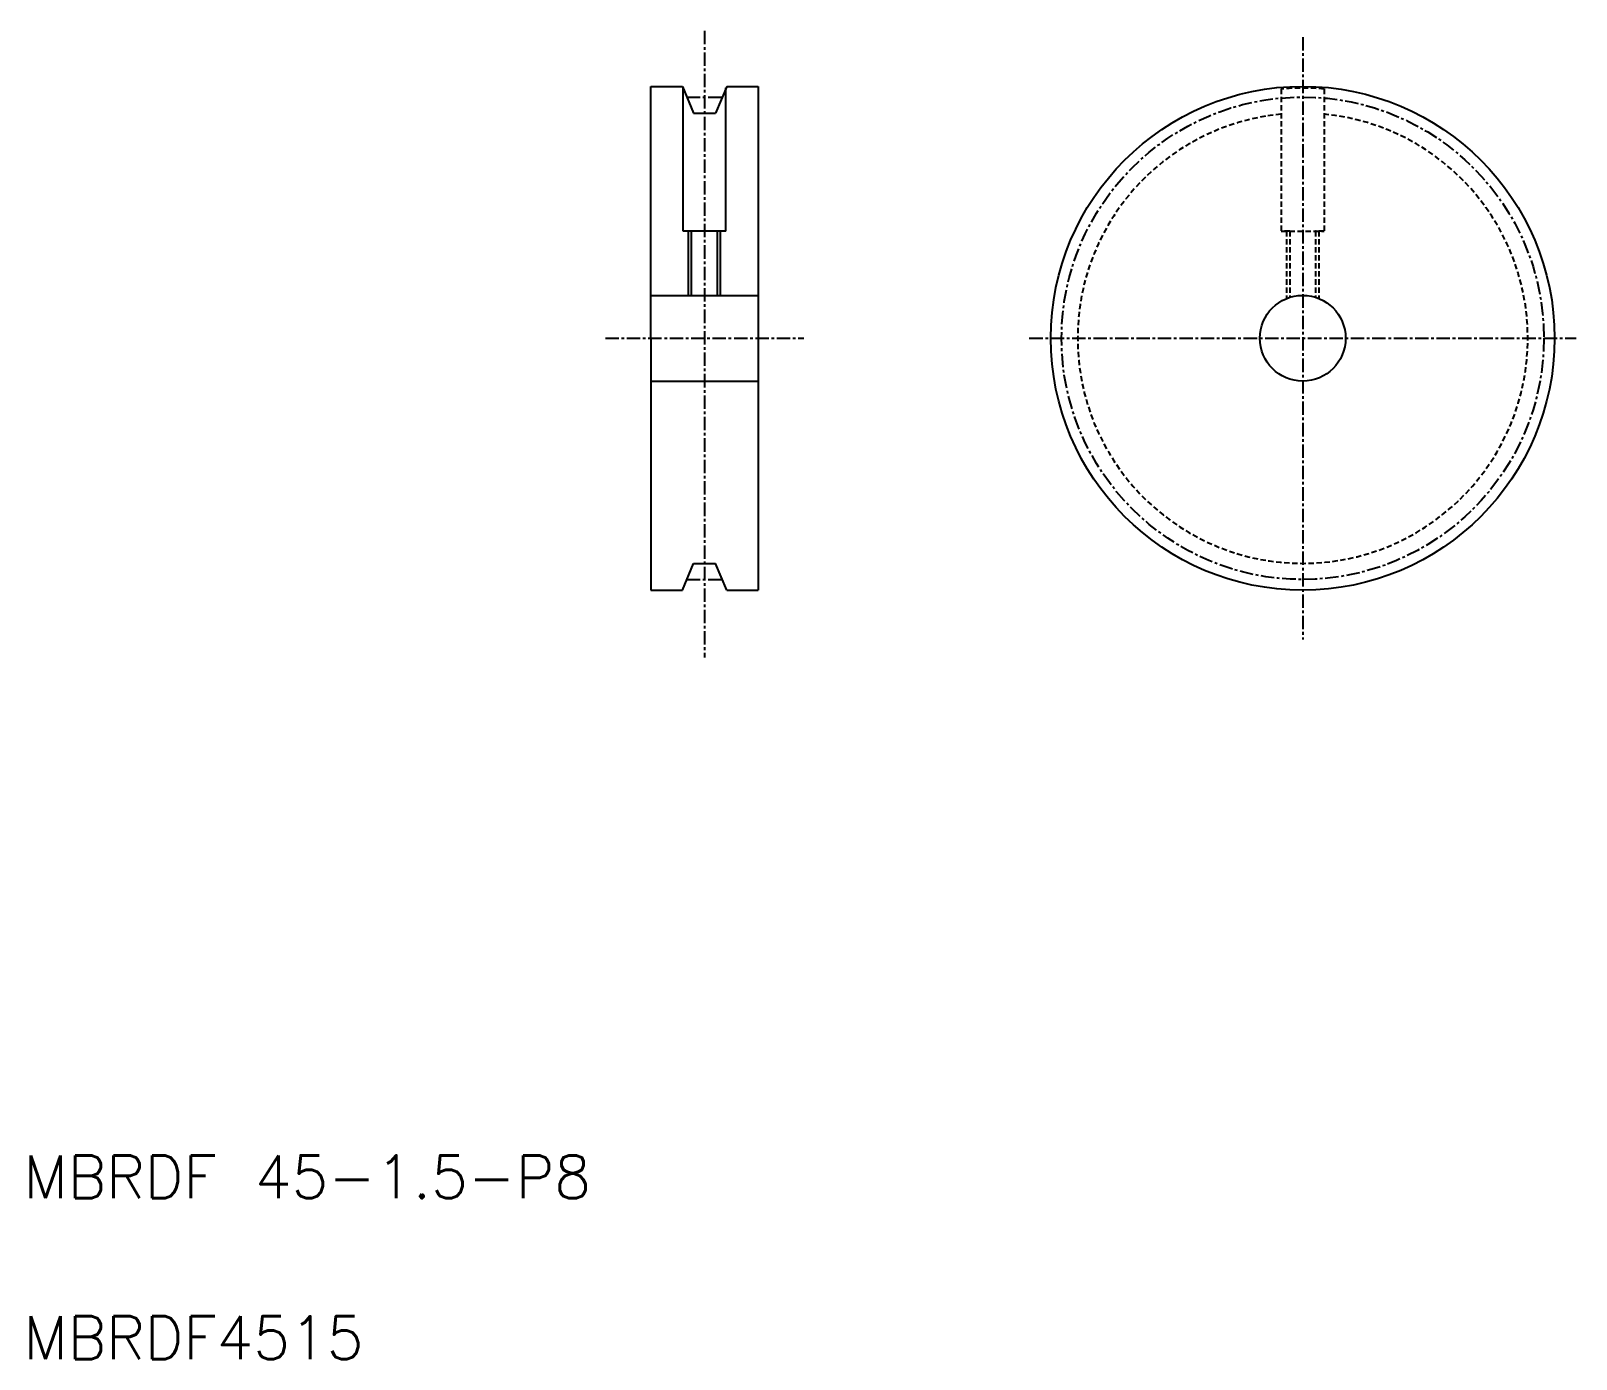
# Model space of a CAD drawing. Extents: x 6 to 151, y 163 to 287.
import ezdxf

# ---------------------------------------------------------------- set-up
doc = ezdxf.new("R2010")
doc.units = 0
doc.linetypes.add('CENTER', pattern=[2, 1.25, -0.25, 0.25, -0.25])
doc.linetypes.add('DASHED', pattern=[0.75, 0.5, -0.25])
doc.layers.get('0').update_dxf_attribs({"linetype": 'CONTINUOUS'})
doc.layers.add('CENTER', color=1, linetype='CENTER')
doc.styles.get("Standard").update_dxf_attribs({"font": 'txt.shx', "bigfont": '@extfont2.shx'})

msp = doc.modelspace()

# ---------------------------------------------------------------- linework, layer by layer
at = {"color": 7, "linetype": 'CONTINUOUS'}
for p, q in [((64.28, 258.09), (64.28, 281.59)), ((64.28, 281.59), (67.22, 281.59)), ((67.22, 281.59), (68.26, 279.09)), ((67.28, 268.09), (67.28, 281.44)), ((71.35, 281.59), (70.31, 279.09)), ((71.28, 268.09), (71.28, 281.44)), ((71.35, 281.59), (74.28, 281.59)), ((74.28, 281.59), (74.28, 234.59)), ((68.26, 279.09), (70.31, 279.09)), ((71.28, 268.09), (67.28, 268.09)), ((68.08, 262.09), (68.08, 268.09)), ((70.48, 262.09), (70.48, 268.09)), ((64.28, 262.09), (74.28, 262.09)), ((64.28, 258.09), (64.28, 234.59)), ((64.28, 254.09), (74.28, 254.09)), ((64.28, 252.59), (64.28, 252.59)), ((64.28, 248.59), (64.28, 248.59)), ((67.22, 234.59), (68.26, 237.09)), ((68.26, 237.09), (70.31, 237.09)), ((71.35, 234.59), (70.31, 237.09)), ((64.28, 234.59), (67.22, 234.59)), ((71.35, 234.59), (74.28, 234.59))]:
    msp.add_line(p, q, dxfattribs=at)
at = {"color": 3, "linetype": 'DASHED'}
for p, q in [((123.09, 281.35), (123.09, 268.09)), ((127.09, 281.35), (127.09, 268.09)), ((123.09, 268.09), (123.59, 268.09)), ((123.89, 268.09), (123.09, 268.09)), ((123.09, 268.09), (127.09, 268.09)), ((123.59, 268.09), (123.59, 261.8)), ((123.89, 268.09), (123.89, 261.91)), ((126.29, 268.09), (126.29, 261.91)), ((127.09, 268.09), (126.29, 268.09)), ((126.59, 268.09), (126.59, 261.8))]:
    msp.add_line(p, q, dxfattribs=at)
at = {"color": 3, "linetype": 'CONTINUOUS'}
for p, q in [((67.78, 262.09), (67.78, 268.09)), ((70.78, 262.09), (70.78, 268.09))]:
    msp.add_line(p, q, dxfattribs=at)
at = {"color": 7, "linetype": 'CONTINUOUS'}
for radius in [23.5, 4]:
    msp.add_circle((125.09, 258.09), radius, dxfattribs=at)
at = {"color": 3, "linetype": 'DASHED'}
for radius, start, end in [(23.34, 85.0854, 94.9146), (21, 95.465, 84.535)]:
    msp.add_arc((125.09, 258.09), radius, start, end, dxfattribs=at)
at = {"layer": 'CENTER', "color": 1, "linetype": 'CENTER'}
for p, q in [((69.28, 286.76), (69.28, 228.32)), ((125.09, 286.19), (125.09, 230)), ((67.63, 280.59), (70.93, 280.59)), ((60.03, 258.09), (78.54, 258.09)), ((99.58, 258.09), (150.6, 258.09)), ((67.63, 235.59), (70.93, 235.59))]:
    msp.add_line(p, q, dxfattribs=at)
msp.add_circle((125.09, 258.09), 22.5, dxfattribs=at)

# ---------------------------------------------------------------- texts
at = {"color": 7, "linetype": 'CONTINUOUS'}
for s, p in [('MBRDF 45-1.5-P8', (5.75, 177.86)), ('MBRDF4515', (5.75, 162.86))]:
    msp.add_text(s, height=4, dxfattribs=at).set_placement(p)

doc.saveas('drawing.dxf')
